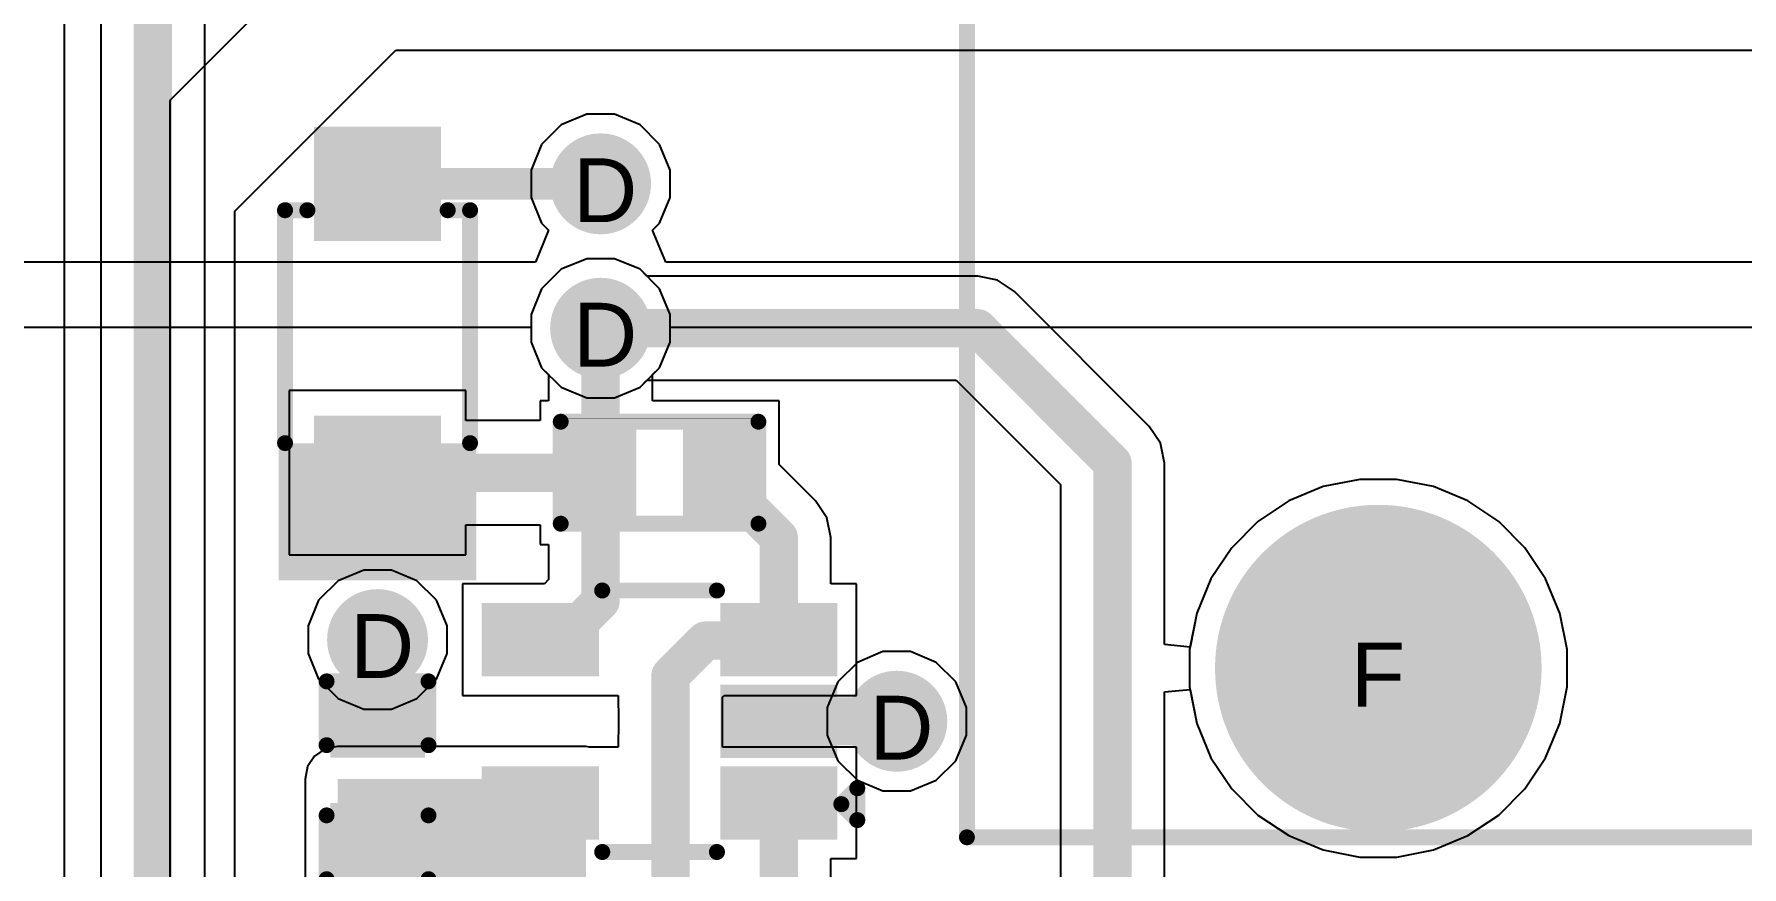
# Model space of a CAD drawing. Header units: inches. Extents: x 0 to 5401, y 0 to 5414.
# Drawn here: x 41.73 to 55.33, y 23.96 to 30.59 of the extents above; entities that cross this region are included whole.
import ezdxf

# ---------------------------------------------------------------- set-up
doc = ezdxf.new("R2010")
doc.units = ezdxf.units.IN
for name, color, linetype in [('Bottom Layer', 5, 'Continuous'), ('Bottom Solder', 6, 'Continuous'), ('Drill Drawing', 1, 'Continuous'), ('Layer 1', 16, 'Continuous'), ('Layer 2', 76, 'Continuous'), ('Multi-Layer', 9, 'Continuous'), ('Pad Holes', 156, 'Continuous'), ('Top Layer', 1, 'Continuous'), ('Top Overlay', 2, 'Continuous'), ('Top Paste', 8, 'Continuous'), ('Top Solder', 216, 'Continuous'), ('Via Holes', 16, 'Continuous')]:
    doc.layers.add(name, color=color, linetype=linetype)
doc.styles.add('Arial', font='', dxfattribs={"height": 0.2})
doc.styles.get('Arial').set_extended_font_data('Arial')

# ---------------------------------------------------------------- blocks, each defined once
blk = doc.blocks.new('SC_70_5_26')
at = {"layer": 'Top Layer'}
for points in [[(-1.315, 0.84), (-0.585, 0.84), (-0.585, 0.46), (-1.315, 0.46)], [(0.585, 0.84), (1.315, 0.84), (1.315, 0.46), (0.585, 0.46)], [(-1.315, 0.19), (-0.585, 0.19), (-0.585, -0.19), (-1.315, -0.19)], [(-1.315, -0.46), (-0.585, -0.46), (-0.585, -0.84), (-1.315, -0.84)], [(0.585, -0.46), (1.315, -0.46), (1.315, -0.84), (0.585, -0.84)]]:
    blk.add_hatch(color=1, dxfattribs=at).paths.add_polyline_path(points)
at = {"layer": 'Top Paste'}
for points in [[(-1.315, 0.84), (-0.585, 0.84), (-0.585, 0.46), (-1.315, 0.46)], [(0.585, 0.84), (1.315, 0.84), (1.315, 0.46), (0.585, 0.46)], [(-1.315, 0.19), (-0.585, 0.19), (-0.585, -0.19), (-1.315, -0.19)], [(-1.315, -0.46), (-0.585, -0.46), (-0.585, -0.84), (-1.315, -0.84)], [(0.585, -0.46), (1.315, -0.46), (1.315, -0.84), (0.585, -0.84)]]:
    blk.add_hatch(color=8, dxfattribs=at).paths.add_polyline_path(points)
at = {"layer": 'Top Solder'}
for points in [[(-1.417, 0.942), (-0.483, 0.942), (-0.483, 0.358), (-1.417, 0.358)], [(0.483, 0.942), (1.417, 0.942), (1.417, 0.358), (0.483, 0.358)], [(-1.417, 0.292), (-0.483, 0.292), (-0.483, -0.292), (-1.417, -0.292)], [(-1.417, -0.358), (-0.483, -0.358), (-0.483, -0.942), (-1.417, -0.942)], [(0.483, -0.358), (1.417, -0.358), (1.417, -0.942), (0.483, -0.942)]]:
    blk.add_hatch(color=216, dxfattribs=at).paths.add_polyline_path(points)
at = {"layer": 'Top Overlay'}
for points in [[(0.457, 1.041, 0.127, 0.127, 0), (-0.457, 1.041, 0.127, 0.127, 0)], [(-1.575, 0.787, 0.127, 0.127, 0), (-1.575, 0.533, 0.127, 0.127, 0)], [(-1.448, 0.66, 0.127, 0.127, 0), (-1.575, 0.787, 0.127, 0.127, 0)], [(-1.448, 0.66, 0.127, 0.127, 0), (-1.575, 0.533, 0.127, 0.127, 0)], [(0.457, -1.041, 0.127, 0.127, 0), (-0.457, -1.041, 0.127, 0.127, 0)]]:
    blk.add_lwpolyline(points, format="xyseb", dxfattribs=at)
for points in [[(-0.489, 1.041, 0.0635, 0.0635, 1), (-0.425, 1.041, 0.0635, 0.0635, 1)], [(0.425, 1.041, 0.0635, 0.0635, 1), (0.489, 1.041, 0.0635, 0.0635, 1)], [(-1.607, 0.787, 0.0635, 0.0635, 1), (-1.543, 0.787, 0.0635, 0.0635, 1)], [(-1.607, 0.787, 0.0635, 0.0635, 1), (-1.543, 0.787, 0.0635, 0.0635, 1)], [(-1.48, 0.66, 0.0635, 0.0635, 1), (-1.416, 0.66, 0.0635, 0.0635, 1)], [(-1.48, 0.66, 0.0635, 0.0635, 1), (-1.416, 0.66, 0.0635, 0.0635, 1)], [(-1.607, 0.533, 0.0635, 0.0635, 1), (-1.543, 0.533, 0.0635, 0.0635, 1)], [(-1.607, 0.533, 0.0635, 0.0635, 1), (-1.543, 0.533, 0.0635, 0.0635, 1)], [(-0.489, -1.041, 0.0635, 0.0635, 1), (-0.425, -1.041, 0.0635, 0.0635, 1)], [(0.425, -1.041, 0.0635, 0.0635, 1), (0.489, -1.041, 0.0635, 0.0635, 1)]]:
    blk.add_lwpolyline(points, format="xyseb", close=True, dxfattribs=at)
blk = doc.blocks.new('R___0402_96')
at = {"layer": 'Top Layer'}
for points in [[(-0.699, -0.318), (-0.699, 0.318), (-0.241, 0.318), (-0.241, -0.318)], [(0.241, -0.318), (0.241, 0.318), (0.699, 0.318), (0.699, -0.318)]]:
    blk.add_hatch(color=1, dxfattribs=at).paths.add_polyline_path(points)
at = {"layer": 'Top Paste'}
for points in [[(-0.699, -0.318), (-0.699, 0.318), (-0.241, 0.318), (-0.241, -0.318)], [(0.241, -0.318), (0.241, 0.318), (0.699, 0.318), (0.699, -0.318)]]:
    blk.add_hatch(color=8, dxfattribs=at).paths.add_polyline_path(points)
at = {"layer": 'Top Solder'}
for points in [[(-0.754, -0.373), (-0.754, 0.373), (-0.186, 0.373), (-0.186, -0.373)], [(0.186, -0.373), (0.186, 0.373), (0.754, 0.373), (0.754, -0.373)]]:
    blk.add_hatch(color=216, dxfattribs=at).paths.add_polyline_path(points)
at = {"layer": 'Top Overlay'}
for points in [[(-0.787, 0.406, 0.127, 0.127, 0), (-0.787, -0.406, 0.127, 0.127, 0)], [(0.787, 0.406, 0.127, 0.127, 0), (-0.787, 0.406, 0.127, 0.127, 0)], [(0.787, 0.406, 0.127, 0.127, 0), (0.787, -0.406, 0.127, 0.127, 0)], [(0.787, -0.406, 0.127, 0.127, 0), (-0.787, -0.406, 0.127, 0.127, 0)], [(0.813, -0.432, 0.00323, 0.00323, 0), (-0.813, -0.432, 0.00323, 0.00323, 0)]]:
    blk.add_lwpolyline(points, format="xyseb", dxfattribs=at)
for points in [[(-0.819, 0.406, 0.0635, 0.0635, 1), (-0.756, 0.406, 0.0635, 0.0635, 1)], [(-0.819, 0.406, 0.0635, 0.0635, 1), (-0.756, 0.406, 0.0635, 0.0635, 1)], [(0.756, 0.406, 0.0635, 0.0635, 1), (0.819, 0.406, 0.0635, 0.0635, 1)], [(0.756, 0.406, 0.0635, 0.0635, 1), (0.819, 0.406, 0.0635, 0.0635, 1)], [(-0.819, -0.406, 0.0635, 0.0635, 1), (-0.756, -0.406, 0.0635, 0.0635, 1)], [(-0.819, -0.406, 0.0635, 0.0635, 1), (-0.756, -0.406, 0.0635, 0.0635, 1)], [(0.756, -0.406, 0.0635, 0.0635, 1), (0.819, -0.406, 0.0635, 0.0635, 1)], [(0.756, -0.406, 0.0635, 0.0635, 1), (0.819, -0.406, 0.0635, 0.0635, 1)], [(-0.814, -0.432, 0.00161, 0.00161, 1), (-0.812, -0.432, 0.00161, 0.00161, 1)], [(0.812, -0.432, 0.00161, 0.00161, 1), (0.814, -0.432, 0.00161, 0.00161, 1)]]:
    blk.add_lwpolyline(points, format="xyseb", close=True, dxfattribs=at)
blk = doc.blocks.new('HF33F_024_ZS3_177')
at = {"layer": 'Bottom Layer'}
h = blk.add_hatch(color=5, dxfattribs=at)
edge = h.paths.add_edge_path()
edge.add_arc((6.4, 3.81), 1.25, 0, 360)
at = {"layer": 'Bottom Solder'}
h = blk.add_hatch(color=6, dxfattribs=at)
edge = h.paths.add_edge_path()
edge.add_arc((6.4, 3.81), 1.301, 0, 360)
at = {"layer": 'Layer 1'}
h = blk.add_hatch(color=16, dxfattribs=at)
edge = h.paths.add_edge_path()
edge.add_arc((6.4, 3.81), 1.25, 0, 360)
at = {"layer": 'Layer 2'}
h = blk.add_hatch(color=76, dxfattribs=at)
edge = h.paths.add_edge_path()
edge.add_arc((6.4, 3.81), 1.25, 0, 360)
at = {"layer": 'Multi-Layer'}
h = blk.add_hatch(color=9, dxfattribs=at)
edge = h.paths.add_edge_path()
edge.add_arc((6.4, 3.81), 1.25, 0, 360)
at = {"layer": 'Pad Holes'}
h = blk.add_hatch(color=7, dxfattribs=at)
edge = h.paths.add_edge_path()
edge.add_arc((6.4, 3.81), 0.7, 0, 360)
at = {"layer": 'Top Layer'}
h = blk.add_hatch(color=1, dxfattribs=at)
edge = h.paths.add_edge_path()
edge.add_arc((6.4, 3.81), 1.25, 0, 360)
at = {"layer": 'Top Solder'}
h = blk.add_hatch(color=216, dxfattribs=at)
edge = h.paths.add_edge_path()
edge.add_arc((6.4, 3.81), 1.301, 0, 360)
at = {"layer": 'Top Overlay'}
for points in [[(9.677, 5.156, 0.127, 0.127, 0), (-10.897, 5.156, 0.127, 0.127, 0)], [(9.677, 5.156, 0.127, 0.127, 0), (9.677, -2.54, 0.127, 0.127, 0)]]:
    blk.add_lwpolyline(points, format="xyseb", dxfattribs=at)
blk.add_lwpolyline([(9.646, 5.156, 0.0635, 0.0635, 1), (9.709, 5.156, 0.0635, 0.0635, 1)], format="xyseb", close=True, dxfattribs=at)
blk.add_lwpolyline([(9.646, 5.156, 0.0635, 0.0635, 1), (9.709, 5.156, 0.0635, 0.0635, 1)], format="xyseb", close=True, dxfattribs=at)
blk = doc.blocks.new('SOD_323_215')
at = {"layer": 'Top Layer'}
for points in [[(-0.75, -0.45), (-1.55, -0.45), (-1.55, 0.45), (-0.75, 0.45)], [(1.55, -0.45), (0.75, -0.45), (0.75, 0.45), (1.55, 0.45)]]:
    blk.add_hatch(color=1, dxfattribs=at).paths.add_polyline_path(points)
at = {"layer": 'Top Overlay'}
for points in [[(-2.008, 0.483), (-0.916, 0.483), (-0.916, 0.787), (-2.008, 0.787)], [(-2.008, -0.508), (-1.576, -0.508), (-1.576, 0.508), (-2.008, 0.508)], [(-2.008, -0.787), (-0.916, -0.787), (-0.916, -0.483), (-2.008, -0.483)]]:
    blk.add_hatch(color=2, dxfattribs=at).paths.add_polyline_path(points)
at = {"layer": 'Top Paste'}
for points in [[(-0.75, -0.45), (-1.55, -0.45), (-1.55, 0.45), (-0.75, 0.45)], [(1.55, -0.45), (0.75, -0.45), (0.75, 0.45), (1.55, 0.45)]]:
    blk.add_hatch(color=8, dxfattribs=at).paths.add_polyline_path(points)
at = {"layer": 'Top Solder'}
for points in [[(-0.695, -0.505), (-1.605, -0.505), (-1.605, 0.505), (-0.695, 0.505)], [(1.605, -0.505), (0.695, -0.505), (0.695, 0.505), (1.605, 0.505)]]:
    blk.add_hatch(color=216, dxfattribs=at).paths.add_polyline_path(points)
at = {"layer": 'Top Overlay'}
for points in [[(-0.914, 0.737, 0.127, 0.127, 0), (0.94, 0.737, 0.127, 0.127, 0)], [(0.94, 0.737, 0.127, 0.127, 0), (0.94, 0.559, 0.127, 0.127, 0)], [(0.94, -0.559, 0.127, 0.127, 0), (0.94, -0.737, 0.127, 0.127, 0)], [(-0.914, -0.737, 0.127, 0.127, 0), (0.94, -0.737, 0.127, 0.127, 0)]]:
    blk.add_lwpolyline(points, format="xyseb", dxfattribs=at)
for points in [[(-0.946, 0.737, 0.0635, 0.0635, 1), (-0.883, 0.737, 0.0635, 0.0635, 1)], [(0.908, 0.737, 0.0635, 0.0635, 1), (0.972, 0.737, 0.0635, 0.0635, 1)], [(0.908, 0.737, 0.0635, 0.0635, 1), (0.972, 0.737, 0.0635, 0.0635, 1)], [(0.908, 0.559, 0.0635, 0.0635, 1), (0.972, 0.559, 0.0635, 0.0635, 1)], [(0.908, -0.559, 0.0635, 0.0635, 1), (0.972, -0.559, 0.0635, 0.0635, 1)], [(-0.946, -0.737, 0.0635, 0.0635, 1), (-0.883, -0.737, 0.0635, 0.0635, 1)], [(0.908, -0.737, 0.0635, 0.0635, 1), (0.972, -0.737, 0.0635, 0.0635, 1)], [(0.908, -0.737, 0.0635, 0.0635, 1), (0.972, -0.737, 0.0635, 0.0635, 1)]]:
    blk.add_lwpolyline(points, format="xyseb", close=True, dxfattribs=at)
blk = doc.blocks.new('____0402_276')
at = {"layer": 'Top Layer'}
for points in [[(-0.699, -0.318), (-0.699, 0.317), (-0.241, 0.317), (-0.241, -0.318)], [(0.241, -0.318), (0.241, 0.317), (0.699, 0.317), (0.699, -0.318)]]:
    blk.add_hatch(color=1, dxfattribs=at).paths.add_polyline_path(points)
at = {"layer": 'Top Paste'}
for points in [[(-0.699, -0.318), (-0.699, 0.317), (-0.241, 0.317), (-0.241, -0.318)], [(0.241, -0.318), (0.241, 0.317), (0.699, 0.317), (0.699, -0.318)]]:
    blk.add_hatch(color=8, dxfattribs=at).paths.add_polyline_path(points)
at = {"layer": 'Top Solder'}
for points in [[(-0.758, -0.377), (-0.758, 0.377), (-0.181, 0.377), (-0.181, -0.377)], [(0.181, -0.377), (0.181, 0.377), (0.758, 0.377), (0.758, -0.377)]]:
    blk.add_hatch(color=216, dxfattribs=at).paths.add_polyline_path(points)
at = {"layer": 'Top Overlay'}
for points in [[(-0.279, 0.406, 0.127, 0.127, 0), (-0.787, 0.406, 0.127, 0.127, 0)], [(-0.787, -0.406, 0.127, 0.127, 0), (-0.787, 0.406, 0.127, 0.127, 0)], [(0.787, 0.406, 0.127, 0.127, 0), (0.279, 0.406, 0.127, 0.127, 0)], [(0.787, -0.406, 0.127, 0.127, 0), (0.787, 0.406, 0.127, 0.127, 0)], [(-0.279, -0.406, 0.127, 0.127, 0), (-0.787, -0.406, 0.127, 0.127, 0)], [(0.787, -0.406, 0.127, 0.127, 0), (0.279, -0.406, 0.127, 0.127, 0)]]:
    blk.add_lwpolyline(points, format="xyseb", dxfattribs=at)
for points in [[(-0.819, 0.406, 0.0635, 0.0635, 1), (-0.756, 0.406, 0.0635, 0.0635, 1)], [(-0.819, 0.406, 0.0635, 0.0635, 1), (-0.756, 0.406, 0.0635, 0.0635, 1)], [(-0.311, 0.406, 0.0635, 0.0635, 1), (-0.248, 0.406, 0.0635, 0.0635, 1)], [(0.248, 0.406, 0.0635, 0.0635, 1), (0.311, 0.406, 0.0635, 0.0635, 1)], [(0.756, 0.406, 0.0635, 0.0635, 1), (0.819, 0.406, 0.0635, 0.0635, 1)], [(0.756, 0.406, 0.0635, 0.0635, 1), (0.819, 0.406, 0.0635, 0.0635, 1)], [(-0.819, -0.406, 0.0635, 0.0635, 1), (-0.756, -0.406, 0.0635, 0.0635, 1)], [(-0.819, -0.406, 0.0635, 0.0635, 1), (-0.756, -0.406, 0.0635, 0.0635, 1)], [(-0.311, -0.406, 0.0635, 0.0635, 1), (-0.248, -0.406, 0.0635, 0.0635, 1)], [(0.248, -0.406, 0.0635, 0.0635, 1), (0.311, -0.406, 0.0635, 0.0635, 1)], [(0.756, -0.406, 0.0635, 0.0635, 1), (0.819, -0.406, 0.0635, 0.0635, 1)], [(0.756, -0.406, 0.0635, 0.0635, 1), (0.819, -0.406, 0.0635, 0.0635, 1)]]:
    blk.add_lwpolyline(points, format="xyseb", close=True, dxfattribs=at)

msp = doc.modelspace()

# ---------------------------------------------------------------- hatches: boundary and pattern name
at = {"layer": 'Bottom Layer'}
h = msp.add_hatch(color=5, dxfattribs=at)
edge = h.paths.add_edge_path()
edge.add_arc((46.239, 29.395), 0.3, 0, 360)
h = msp.add_hatch(color=5, dxfattribs=at)
edge = h.paths.add_edge_path()
edge.add_arc((46.239, 28.245), 0.3, 0, 360)
h = msp.add_hatch(color=5, dxfattribs=at)
edge = h.paths.add_edge_path()
edge.add_arc((44.462, 25.766), 0.3, 0, 360)
h = msp.add_hatch(color=5, dxfattribs=at)
edge = h.paths.add_edge_path()
edge.add_arc((48.599, 25.116), 0.3, 0, 360)
at = {"layer": 'Bottom Solder'}
h = msp.add_hatch(color=6, dxfattribs=at)
edge = h.paths.add_edge_path()
edge.add_arc((46.239, 29.395), 0.402, 0, 360)
h = msp.add_hatch(color=6, dxfattribs=at)
edge = h.paths.add_edge_path()
edge.add_arc((46.239, 28.245), 0.402, 0, 360)
h = msp.add_hatch(color=6, dxfattribs=at)
edge = h.paths.add_edge_path()
edge.add_arc((44.462, 25.766), 0.402, 0, 360)
h = msp.add_hatch(color=6, dxfattribs=at)
edge = h.paths.add_edge_path()
edge.add_arc((48.599, 25.116), 0.402, 0, 360)
at = {"layer": 'Layer 1'}
h = msp.add_hatch(color=16, dxfattribs=at)
edge = h.paths.add_edge_path()
edge.add_arc((46.239, 29.395), 0.3, 0, 360)
h = msp.add_hatch(color=16, dxfattribs=at)
edge = h.paths.add_edge_path()
edge.add_arc((46.239, 28.245), 0.3, 0, 360)
h = msp.add_hatch(color=16, dxfattribs=at)
edge = h.paths.add_edge_path()
edge.add_arc((44.462, 25.766), 0.3, 0, 360)
h = msp.add_hatch(color=16, dxfattribs=at)
edge = h.paths.add_edge_path()
edge.add_arc((48.599, 25.116), 0.3, 0, 360)
at = {"layer": 'Layer 2'}
h = msp.add_hatch(color=76, dxfattribs=at)
edge = h.paths.add_edge_path()
edge.add_arc((46.239, 29.395), 0.3, 0, 360)
h = msp.add_hatch(color=76, dxfattribs=at)
edge = h.paths.add_edge_path()
edge.add_arc((46.239, 28.245), 0.3, 0, 360)
h = msp.add_hatch(color=76, dxfattribs=at)
edge = h.paths.add_edge_path()
edge.add_arc((44.462, 25.766), 0.3, 0, 360)
h = msp.add_hatch(color=76, dxfattribs=at)
edge = h.paths.add_edge_path()
edge.add_arc((48.599, 25.116), 0.3, 0, 360)
at = {"layer": 'Top Layer'}
h = msp.add_hatch(color=1, dxfattribs=at)
edge = h.paths.add_edge_path()
edge.add_arc((46.239, 29.395), 0.3, 0, 360)
h = msp.add_hatch(color=1, dxfattribs=at)
edge = h.paths.add_edge_path()
edge.add_arc((46.239, 28.245), 0.3, 0, 360)
h = msp.add_hatch(color=1, dxfattribs=at)
edge = h.paths.add_edge_path()
edge.add_arc((44.462, 25.766), 0.3, 0, 360)
h = msp.add_hatch(color=1, dxfattribs=at)
edge = h.paths.add_edge_path()
edge.add_arc((48.599, 25.116), 0.3, 0, 360)
msp.add_hatch(color=1, dxfattribs=at).paths.add_polyline_path([(44.144, 23.035), (46.124, 23.035), (46.124, 24.656), (44.144, 24.656)])
at = {"layer": 'Top Solder'}
h = msp.add_hatch(color=216, dxfattribs=at)
edge = h.paths.add_edge_path()
edge.add_arc((46.239, 29.395), 0.402, 0, 360)
h = msp.add_hatch(color=216, dxfattribs=at)
edge = h.paths.add_edge_path()
edge.add_arc((46.239, 28.245), 0.402, 0, 360)
h = msp.add_hatch(color=216, dxfattribs=at)
edge = h.paths.add_edge_path()
edge.add_arc((44.462, 25.766), 0.402, 0, 360)
h = msp.add_hatch(color=216, dxfattribs=at)
edge = h.paths.add_edge_path()
edge.add_arc((48.599, 25.116), 0.402, 0, 360)
at = {"layer": 'Via Holes'}
h = msp.add_hatch(color=7, dxfattribs=at)
edge = h.paths.add_edge_path()
edge.add_arc((46.239, 29.395), 0.15, 0, 360)
h = msp.add_hatch(color=7, dxfattribs=at)
edge = h.paths.add_edge_path()
edge.add_arc((46.239, 28.245), 0.15, 0, 360)
h = msp.add_hatch(color=7, dxfattribs=at)
edge = h.paths.add_edge_path()
edge.add_arc((44.462, 25.766), 0.15, 0, 360)
h = msp.add_hatch(color=7, dxfattribs=at)
edge = h.paths.add_edge_path()
edge.add_arc((48.599, 25.116), 0.15, 0, 360)

# ---------------------------------------------------------------- linework, layer by layer
at = {"layer": 'Bottom Layer'}
for p, q in [((43.086, 19.512), (43.086, 39.664)), ((41.968, 18.803), (41.968, 39.469)), ((42.258, 39.433), (42.258, 19.34)), ((45.925, 28.715), (45.769, 28.559)), ((46.129, 28.799), (45.925, 28.715)), ((46.349, 28.799), (46.129, 28.799)), ((46.553, 28.715), (46.349, 28.799)), ((46.608, 28.66), (46.553, 28.715)), ((49.244, 28.66), (46.608, 28.66)), ((49.402, 28.628), (49.244, 28.66)), ((49.537, 28.538), (49.402, 28.628)), ((45.769, 28.559), (45.685, 28.355)), ((50.61, 27.464), (49.537, 28.538)), ((45.685, 28.355), (45.685, 28.135)), ((45.685, 28.135), (45.769, 27.931)), ((45.769, 27.931), (45.925, 27.776)), ((45.925, 27.776), (46.129, 27.691)), ((46.349, 27.691), (46.553, 27.776)), ((46.553, 27.776), (46.608, 27.831)), ((46.608, 27.831), (49.072, 27.831)), ((49.072, 27.831), (49.903, 27)), ((46.129, 27.691), (46.349, 27.691)), ((50.7, 27.33), (50.61, 27.464)), ((50.732, 27.171), (50.7, 27.33)), ((50.732, 25.726), (50.732, 27.171)), ((49.903, 27), (49.903, 21.507)), ((51.996, 26.984), (51.723, 26.871)), ((52.287, 27.042), (51.996, 26.984)), ((52.583, 27.042), (52.287, 27.042)), ((52.874, 26.984), (52.583, 27.042)), ((53.147, 26.871), (52.874, 26.984)), ((51.723, 26.871), (51.476, 26.706)), ((53.394, 26.706), (53.147, 26.871)), ((51.476, 26.706), (51.267, 26.496)), ((53.603, 26.496), (53.394, 26.706)), ((51.267, 26.496), (51.102, 26.25)), ((53.768, 26.25), (53.603, 26.496)), ((51.102, 26.25), (50.989, 25.976)), ((53.881, 25.976), (53.768, 26.25)), ((50.989, 25.976), (50.935, 25.706)), ((53.939, 25.686), (53.881, 25.976)), ((50.935, 25.706), (50.732, 25.726)), ((53.939, 25.39), (53.939, 25.686)), ((50.732, 25.35), (50.935, 25.37)), ((50.732, 21.679), (50.732, 25.35)), ((50.935, 25.37), (50.989, 25.099)), ((53.881, 25.099), (53.939, 25.39)), ((50.989, 25.099), (51.102, 24.825)), ((53.768, 24.825), (53.881, 25.099)), ((51.102, 24.825), (51.267, 24.579)), ((53.603, 24.579), (53.768, 24.825)), ((51.267, 24.579), (51.476, 24.369)), ((53.394, 24.369), (53.603, 24.579)), ((51.476, 24.369), (51.723, 24.205)), ((53.147, 24.205), (53.394, 24.369)), ((51.723, 24.205), (51.996, 24.092)), ((51.996, 24.092), (52.287, 24.034)), ((52.583, 24.034), (52.874, 24.092)), ((52.874, 24.092), (53.147, 24.205)), ((52.287, 24.034), (52.583, 24.034))]:
    msp.add_line(p, q, dxfattribs=at)
for points in [[(42.672, 19.34, 0.305, 0.305, 0), (42.672, 39.836, 0.305, 0.305, 0)], [(46.239, 28.245, 0.305, 0.305, 0), (49.244, 28.245, 0.305, 0.305, 0)], [(49.244, 28.245, 0.305, 0.305, 0), (50.317, 27.171, 0.305, 0.305, 0)], [(50.317, 21.507, 0.305, 0.305, 0), (50.317, 27.171, 0.305, 0.305, 0)]]:
    msp.add_lwpolyline(points, format="xyseb", dxfattribs=at)
for points in [[(46.163, 28.245, 0.152, 0.152, 1), (46.315, 28.245, 0.152, 0.152, 1)], [(49.167, 28.245, 0.152, 0.152, 1), (49.32, 28.245, 0.152, 0.152, 1)], [(49.167, 28.245, 0.152, 0.152, 1), (49.32, 28.245, 0.152, 0.152, 1)], [(50.241, 27.171, 0.152, 0.152, 1), (50.394, 27.171, 0.152, 0.152, 1)], [(50.241, 27.171, 0.152, 0.152, 1), (50.394, 27.171, 0.152, 0.152, 1)]]:
    msp.add_lwpolyline(points, format="xyseb", close=True, dxfattribs=at)
at = {"layer": 'Layer 1'}
for p, q in [((45.925, 28.715), (45.769, 28.559)), ((46.129, 28.799), (45.925, 28.715)), ((46.349, 28.799), (46.129, 28.799)), ((46.553, 28.715), (46.349, 28.799)), ((46.709, 28.559), (46.553, 28.715)), ((45.769, 28.559), (45.685, 28.355)), ((46.793, 28.355), (46.709, 28.559)), ((45.685, 28.355), (45.685, 28.135)), ((46.793, 28.135), (46.793, 28.355)), ((45.685, 28.135), (45.769, 27.931)), ((46.709, 27.931), (46.793, 28.135)), ((45.769, 27.931), (45.925, 27.776)), ((46.553, 27.776), (46.709, 27.931)), ((45.925, 27.776), (46.129, 27.691)), ((46.349, 27.691), (46.553, 27.776)), ((46.129, 27.691), (46.349, 27.691)), ((51.996, 26.984), (51.723, 26.871)), ((52.287, 27.042), (51.996, 26.984)), ((52.583, 27.042), (52.287, 27.042)), ((52.874, 26.984), (52.583, 27.042)), ((53.147, 26.871), (52.874, 26.984)), ((51.723, 26.871), (51.476, 26.706)), ((53.394, 26.706), (53.147, 26.871)), ((51.476, 26.706), (51.267, 26.496)), ((53.603, 26.496), (53.394, 26.706)), ((51.267, 26.496), (51.102, 26.25)), ((53.768, 26.25), (53.603, 26.496)), ((51.102, 26.25), (50.989, 25.976)), ((53.881, 25.976), (53.768, 26.25)), ((50.989, 25.976), (50.931, 25.686)), ((53.939, 25.686), (53.881, 25.976)), ((50.931, 25.686), (50.931, 25.39)), ((53.939, 25.39), (53.939, 25.686)), ((50.931, 25.39), (50.989, 25.099)), ((53.881, 25.099), (53.939, 25.39)), ((50.989, 25.099), (51.102, 24.825)), ((53.768, 24.825), (53.881, 25.099)), ((51.102, 24.825), (51.267, 24.579)), ((53.603, 24.579), (53.768, 24.825)), ((51.267, 24.579), (51.476, 24.369)), ((53.394, 24.369), (53.603, 24.579)), ((51.476, 24.369), (51.723, 24.205)), ((53.147, 24.205), (53.394, 24.369)), ((51.723, 24.205), (51.996, 24.092)), ((51.996, 24.092), (52.287, 24.034)), ((52.583, 24.034), (52.874, 24.092)), ((52.874, 24.092), (53.147, 24.205)), ((52.287, 24.034), (52.583, 24.034))]:
    msp.add_line(p, q, dxfattribs=at)
at = {"layer": 'Layer 2'}
for p, q in [((46.129, 29.949), (45.925, 29.865)), ((46.349, 29.949), (46.129, 29.949)), ((46.553, 29.865), (46.349, 29.949)), ((45.925, 29.865), (45.769, 29.709)), ((46.709, 29.709), (46.553, 29.865)), ((45.769, 29.709), (45.685, 29.505)), ((46.793, 29.505), (46.709, 29.709)), ((45.685, 29.505), (45.685, 29.285)), ((46.793, 29.285), (46.793, 29.505)), ((45.685, 29.285), (45.769, 29.081)), ((46.709, 29.081), (46.793, 29.285)), ((45.825, 29.026), (45.72, 28.772)), ((45.769, 29.081), (45.825, 29.026)), ((46.653, 29.026), (46.709, 29.081)), ((46.758, 28.772), (46.653, 29.026)), ((45.72, 28.772), (34.019, 28.772)), ((69.448, 28.772), (46.758, 28.772)), ((34.019, 28.254), (45.685, 28.254)), ((45.685, 28.254), (45.685, 28.135)), ((46.793, 28.135), (46.793, 28.254)), ((46.793, 28.254), (69.448, 28.254)), ((45.685, 28.135), (45.769, 27.931)), ((46.709, 27.931), (46.793, 28.135)), ((45.769, 27.931), (45.925, 27.776)), ((46.553, 27.776), (46.709, 27.931)), ((45.925, 27.776), (46.129, 27.691)), ((46.349, 27.691), (46.553, 27.776)), ((46.129, 27.691), (46.349, 27.691)), ((51.996, 26.984), (51.723, 26.871)), ((52.287, 27.042), (51.996, 26.984)), ((52.583, 27.042), (52.287, 27.042)), ((52.874, 26.984), (52.583, 27.042)), ((53.147, 26.871), (52.874, 26.984)), ((51.723, 26.871), (51.476, 26.706)), ((53.394, 26.706), (53.147, 26.871)), ((51.476, 26.706), (51.267, 26.496)), ((53.603, 26.496), (53.394, 26.706)), ((51.267, 26.496), (51.102, 26.25)), ((53.768, 26.25), (53.603, 26.496)), ((44.352, 26.32), (44.148, 26.235)), ((44.572, 26.32), (44.352, 26.32)), ((44.776, 26.235), (44.572, 26.32)), ((44.148, 26.235), (43.992, 26.08)), ((44.932, 26.08), (44.776, 26.235)), ((51.102, 26.25), (50.989, 25.976)), ((53.881, 25.976), (53.768, 26.25)), ((43.992, 26.08), (43.908, 25.876)), ((45.016, 25.876), (44.932, 26.08)), ((43.908, 25.876), (43.908, 25.656)), ((45.016, 25.656), (45.016, 25.876)), ((50.989, 25.976), (50.931, 25.686)), ((53.939, 25.686), (53.881, 25.976)), ((43.908, 25.656), (43.992, 25.452)), ((44.932, 25.452), (45.016, 25.656)), ((48.285, 25.585), (48.129, 25.43)), ((48.488, 25.67), (48.285, 25.585)), ((48.709, 25.67), (48.488, 25.67)), ((48.912, 25.585), (48.709, 25.67)), ((49.068, 25.43), (48.912, 25.585)), ((50.931, 25.686), (50.931, 25.39)), ((53.939, 25.39), (53.939, 25.686)), ((43.992, 25.452), (44.148, 25.296)), ((44.776, 25.296), (44.932, 25.452)), ((48.129, 25.43), (48.045, 25.226)), ((49.153, 25.226), (49.068, 25.43)), ((50.931, 25.39), (50.989, 25.099)), ((53.881, 25.099), (53.939, 25.39)), ((44.148, 25.296), (44.352, 25.212)), ((44.352, 25.212), (44.572, 25.212)), ((44.572, 25.212), (44.776, 25.296)), ((48.045, 25.226), (48.045, 25.006)), ((49.153, 25.006), (49.153, 25.226)), ((50.989, 25.099), (51.102, 24.825)), ((53.768, 24.825), (53.881, 25.099)), ((48.045, 25.006), (48.129, 24.802)), ((49.068, 24.802), (49.153, 25.006)), ((48.129, 24.802), (48.285, 24.646)), ((48.912, 24.646), (49.068, 24.802)), ((51.102, 24.825), (51.267, 24.579)), ((53.603, 24.579), (53.768, 24.825)), ((48.285, 24.646), (48.488, 24.562)), ((48.709, 24.562), (48.912, 24.646)), ((48.488, 24.562), (48.709, 24.562)), ((51.267, 24.579), (51.476, 24.369)), ((53.394, 24.369), (53.603, 24.579)), ((51.476, 24.369), (51.723, 24.205)), ((53.147, 24.205), (53.394, 24.369)), ((51.723, 24.205), (51.996, 24.092)), ((51.996, 24.092), (52.287, 24.034)), ((52.583, 24.034), (52.874, 24.092)), ((52.874, 24.092), (53.147, 24.205)), ((52.287, 24.034), (52.583, 24.034))]:
    msp.add_line(p, q, dxfattribs=at)
at = {"layer": 'Top Layer'}
for p, q in [((44.306, 31.558), (42.808, 30.059)), ((43.535, 29.386), (44.608, 30.459)), ((44.608, 30.459), (70.101, 30.459)), ((42.808, 30.059), (42.808, 19.744)), ((43.326, 29.177), (43.535, 29.386)), ((43.326, 19.959), (43.326, 29.177)), ((45.925, 28.715), (45.769, 28.559)), ((46.129, 28.799), (45.925, 28.715)), ((46.349, 28.799), (46.129, 28.799)), ((46.553, 28.715), (46.349, 28.799)), ((46.709, 28.559), (46.553, 28.715)), ((45.769, 28.559), (45.685, 28.355)), ((46.793, 28.355), (46.709, 28.559)), ((45.685, 28.355), (45.685, 28.135)), ((46.793, 28.135), (46.793, 28.355)), ((45.685, 28.135), (45.769, 27.931)), ((46.709, 27.931), (46.793, 28.135)), ((45.769, 27.931), (45.825, 27.876)), ((46.653, 27.876), (46.709, 27.931)), ((45.825, 27.876), (45.825, 27.667)), ((46.653, 27.667), (46.653, 27.876)), ((45.166, 27.749), (43.758, 27.749)), ((43.758, 27.749), (43.758, 26.441)), ((45.166, 27.51), (45.166, 27.749)), ((45.825, 27.667), (45.757, 27.667)), ((45.757, 27.667), (45.757, 27.51)), ((47.662, 27.667), (46.653, 27.667)), ((47.662, 27.161), (47.662, 27.667)), ((45.757, 27.51), (45.166, 27.51)), ((47.952, 26.871), (47.662, 27.161)), ((51.996, 26.984), (51.723, 26.871)), ((52.287, 27.042), (51.996, 26.984)), ((52.583, 27.042), (52.287, 27.042)), ((52.874, 26.984), (52.583, 27.042)), ((53.147, 26.871), (52.874, 26.984)), ((48.042, 26.736), (47.952, 26.871)), ((51.723, 26.871), (51.476, 26.706)), ((53.394, 26.706), (53.147, 26.871)), ((45.166, 26.441), (45.166, 26.681)), ((45.166, 26.681), (45.757, 26.681)), ((45.757, 26.681), (45.757, 26.524)), ((48.073, 26.578), (48.042, 26.736)), ((51.476, 26.706), (51.267, 26.496)), ((53.603, 26.496), (53.394, 26.706)), ((48.073, 26.21), (48.073, 26.578)), ((43.758, 26.441), (45.166, 26.441)), ((45.757, 26.524), (45.825, 26.524)), ((45.825, 26.524), (45.825, 26.244)), ((51.267, 26.496), (51.102, 26.25)), ((53.768, 26.25), (53.603, 26.496)), ((45.791, 26.21), (45.14, 26.21)), ((45.14, 26.21), (45.14, 25.322)), ((45.825, 26.244), (45.791, 26.21)), ((48.278, 26.21), (48.073, 26.21)), ((48.278, 25.322), (48.278, 26.21)), ((51.102, 26.25), (50.989, 25.976)), ((53.881, 25.976), (53.768, 26.25)), ((50.989, 25.976), (50.931, 25.686)), ((53.939, 25.686), (53.881, 25.976)), ((50.931, 25.686), (50.931, 25.39)), ((53.939, 25.39), (53.939, 25.686)), ((45.14, 25.322), (46.378, 25.322)), ((46.378, 25.322), (46.381, 25.12)), ((47.21, 25.308), (47.224, 25.322)), ((47.21, 24.91), (47.21, 25.308)), ((47.224, 25.322), (48.278, 25.322)), ((50.931, 25.39), (50.989, 25.099)), ((53.881, 25.099), (53.939, 25.39)), ((46.381, 25.112), (46.378, 24.91)), ((46.381, 25.12), (46.381, 25.112)), ((50.989, 25.099), (51.102, 24.825)), ((53.768, 24.825), (53.881, 25.099)), ((44.144, 24.915), (44.045, 24.895)), ((46.124, 24.915), (44.144, 24.915)), ((46.149, 24.91), (46.124, 24.915)), ((46.378, 24.91), (46.149, 24.91)), ((48.278, 24.91), (47.21, 24.91)), ((48.278, 24.022), (48.278, 24.91)), ((43.961, 24.839), (43.905, 24.755)), ((44.045, 24.895), (43.961, 24.839)), ((51.102, 24.825), (51.267, 24.579)), ((53.603, 24.579), (53.768, 24.825)), ((43.905, 24.755), (43.885, 24.656)), ((43.885, 24.656), (43.885, 23.035)), ((51.267, 24.579), (51.476, 24.369)), ((53.394, 24.369), (53.603, 24.579)), ((51.476, 24.369), (51.723, 24.205)), ((53.147, 24.205), (53.394, 24.369)), ((51.723, 24.205), (51.996, 24.092)), ((51.996, 24.092), (52.287, 24.034)), ((52.583, 24.034), (52.874, 24.092)), ((52.874, 24.092), (53.147, 24.205)), ((48.073, 22.629), (48.073, 24.022)), ((48.073, 24.022), (48.278, 24.022)), ((52.287, 24.034), (52.583, 24.034))]:
    msp.add_line(p, q, dxfattribs=at)
for points in [[(44.462, 29.395, 0.254, 0.254, 0), (46.239, 29.395, 0.254, 0.254, 0)], [(46.239, 27.095, 0.305, 0.305, 0), (46.239, 28.245, 0.305, 0.305, 0)], [(44.462, 27.095, 0.305, 0.305, 0), (46.239, 27.095, 0.305, 0.305, 0)], [(46.239, 26.072, 0.305, 0.305, 0), (46.239, 27.095, 0.305, 0.305, 0)], [(47.179, 27.006, 0.305, 0.305, 0), (47.179, 27.095, 0.305, 0.305, 0)], [(47.179, 27.006, 0.305, 0.305, 0), (47.255, 26.93, 0.305, 0.305, 0)], [(47.255, 26.93, 0.305, 0.305, 0), (47.306, 26.93, 0.305, 0.305, 0)], [(47.306, 26.93, 0.305, 0.305, 0), (47.659, 26.578, 0.305, 0.305, 0)], [(47.659, 25.766, 0.305, 0.305, 0), (47.659, 26.578, 0.305, 0.305, 0)], [(45.933, 25.766, 0.305, 0.305, 0), (46.239, 26.072, 0.305, 0.305, 0)], [(44.462, 25.116, 0.381, 0.381, 0), (44.462, 25.766, 0.381, 0.381, 0)], [(45.759, 25.766, 0.305, 0.305, 0), (45.933, 25.766, 0.305, 0.305, 0)], [(46.795, 25.479, 0.305, 0.305, 0), (47.074, 25.758, 0.305, 0.305, 0)], [(47.074, 25.758, 0.305, 0.305, 0), (47.652, 25.758, 0.305, 0.305, 0)], [(47.652, 25.758, 0.305, 0.305, 0), (47.659, 25.766, 0.305, 0.305, 0)], [(46.795, 23.349, 0.305, 0.305, 0), (46.795, 25.479, 0.305, 0.305, 0)], [(47.659, 25.116, 0.381, 0.381, 0), (48.599, 25.116, 0.381, 0.381, 0)], [(47.659, 21.653, 0.305, 0.305, 0), (47.659, 24.466, 0.305, 0.305, 0)]]:
    msp.add_lwpolyline(points, format="xyseb", dxfattribs=at)
for points in [[(44.398, 29.395, 0.127, 0.127, 1), (44.525, 29.395, 0.127, 0.127, 1)], [(46.176, 29.395, 0.127, 0.127, 1), (46.303, 29.395, 0.127, 0.127, 1)], [(46.163, 28.245, 0.152, 0.152, 1), (46.315, 28.245, 0.152, 0.152, 1)], [(44.386, 27.095, 0.152, 0.152, 1), (44.538, 27.095, 0.152, 0.152, 1)], [(46.163, 27.095, 0.152, 0.152, 1), (46.315, 27.095, 0.152, 0.152, 1)], [(46.163, 27.095, 0.152, 0.152, 1), (46.315, 27.095, 0.152, 0.152, 1)], [(46.163, 27.095, 0.152, 0.152, 1), (46.315, 27.095, 0.152, 0.152, 1)], [(47.103, 27.095, 0.152, 0.152, 1), (47.255, 27.095, 0.152, 0.152, 1)], [(47.103, 27.006, 0.152, 0.152, 1), (47.255, 27.006, 0.152, 0.152, 1)], [(47.103, 27.006, 0.152, 0.152, 1), (47.255, 27.006, 0.152, 0.152, 1)], [(47.179, 26.93, 0.152, 0.152, 1), (47.331, 26.93, 0.152, 0.152, 1)], [(47.179, 26.93, 0.152, 0.152, 1), (47.331, 26.93, 0.152, 0.152, 1)], [(47.23, 26.93, 0.152, 0.152, 1), (47.383, 26.93, 0.152, 0.152, 1)], [(47.23, 26.93, 0.152, 0.152, 1), (47.383, 26.93, 0.152, 0.152, 1)], [(47.583, 26.578, 0.152, 0.152, 1), (47.735, 26.578, 0.152, 0.152, 1)], [(47.583, 26.578, 0.152, 0.152, 1), (47.735, 26.578, 0.152, 0.152, 1)], [(46.163, 26.072, 0.152, 0.152, 1), (46.315, 26.072, 0.152, 0.152, 1)], [(46.163, 26.072, 0.152, 0.152, 1), (46.315, 26.072, 0.152, 0.152, 1)], [(44.367, 25.766, 0.191, 0.191, 1), (44.557, 25.766, 0.191, 0.191, 1)], [(45.683, 25.766, 0.152, 0.152, 1), (45.835, 25.766, 0.152, 0.152, 1)], [(45.857, 25.766, 0.152, 0.152, 1), (46.009, 25.766, 0.152, 0.152, 1)], [(45.857, 25.766, 0.152, 0.152, 1), (46.009, 25.766, 0.152, 0.152, 1)], [(46.998, 25.758, 0.152, 0.152, 1), (47.151, 25.758, 0.152, 0.152, 1)], [(46.998, 25.758, 0.152, 0.152, 1), (47.151, 25.758, 0.152, 0.152, 1)], [(47.575, 25.758, 0.152, 0.152, 1), (47.728, 25.758, 0.152, 0.152, 1)], [(47.575, 25.758, 0.152, 0.152, 1), (47.728, 25.758, 0.152, 0.152, 1)], [(47.583, 25.766, 0.152, 0.152, 1), (47.735, 25.766, 0.152, 0.152, 1)], [(47.583, 25.766, 0.152, 0.152, 1), (47.735, 25.766, 0.152, 0.152, 1)], [(46.719, 25.479, 0.152, 0.152, 1), (46.872, 25.479, 0.152, 0.152, 1)], [(46.719, 25.479, 0.152, 0.152, 1), (46.872, 25.479, 0.152, 0.152, 1)], [(44.367, 25.116, 0.191, 0.191, 1), (44.557, 25.116, 0.191, 0.191, 1)], [(47.564, 25.116, 0.191, 0.191, 1), (47.754, 25.116, 0.191, 0.191, 1)], [(48.503, 25.116, 0.191, 0.191, 1), (48.694, 25.116, 0.191, 0.191, 1)], [(47.583, 24.466, 0.152, 0.152, 1), (47.735, 24.466, 0.152, 0.152, 1)]]:
    msp.add_lwpolyline(points, format="xyseb", close=True, dxfattribs=at)

# ---------------------------------------------------------------- block references
for name, p, rotation in [('HF33F_024_ZS3_177', (58.835, 29.348), 180), ('SOD_323_215', (44.462, 28.245), 90), ('R___0402_96', (46.709, 27.095), 180), ('SC_70_5_26', (46.709, 25.116), 180), ('____0402_276', (44.462, 24.646), 270)]:
    msp.add_blockref(name, p, dxfattribs=dict(rotation=rotation))

# ---------------------------------------------------------------- texts
at = {"layer": 'Drill Drawing', "style": 'Arial'}
for s, p in [('D', (46.019, 29.09)), ('D', (46.019, 27.94)), ('D', (44.242, 25.461)), ('F', (52.215, 25.233)), ('D', (48.379, 24.811))]:
    msp.add_text(s, height=0.508, dxfattribs=at).set_placement(p)

doc.saveas('drawing.dxf')
